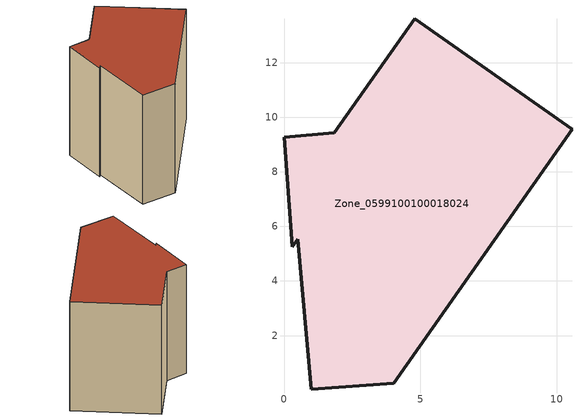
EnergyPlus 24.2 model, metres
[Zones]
Zone_0599100100018024
 floor ground (C_G): 1.85,9.43 4.79,13.63 10.56,9.57 4.03,0.25 1,0.02 0.5,5.54 0.3,5.25 0,9.27 z0
 wall outside (C_F): 0.3,5.25 0.5,5.54 1,0.02 4.03,0.25 10.56,9.57 4.79,13.63 1.85,9.43 0,9.27 0.3,5.25 z0:9.61
 roof outside (C_R): 0.5,5.54 1,0.02 4.03,0.25 10.56,9.57 4.79,13.63 1.85,9.43 0,9.27 0.3,5.25 z9.61
[BUILDING]
Pand.0599100100018024: North Axis=0; Terrain=City; Loads Convergence Tolerance Value=0.04; Temperature Convergence Tolerance Value=0.4; Solar Distribution=FullExterior; Maximum Number of Warmup Days=25; Minimum Number of Warmup Days=1
[Site:Location]
Rotterdam.The.Hague.AP_ZH_NLD Design_Conditions: Latitude=51.96; Longitude=4.45; Time Zone=1; Elevation=-4.5
[SITE:GROUNDTEMPERATURE:BUILDINGSURFACE]
18, 18, 18, 18, 18, 18, 18, 18, 18, 18, 18, 18
[MATERIAL] Thermal Absorptance=0.9; Solar Absorptance=0.7; Visible Absorptance=0.7
Name | Roughness | Thickness | Conductivity | Density | Specific Heat
G.TC.2015-2018 | MediumSmooth | 0.15 | 0.0428571 | 540 | 1210
F.TC.2015-2018 | Rough | 0.3 | 0.0666667 | 1920 | 840
R.TC.2015-2018 | MediumRough | 0.2 | 0.0333333 | 1500 | 1000
[CONSTRUCTION]
C_G: G.TC.2015-2018
C_F: F.TC.2015-2018
C_R: R.TC.2015-2018
[ZONE]
Zone_0599100100018024: Type=1; Multiplier=1; Ceiling Height=Autocalculate; Volume=Autocalculate; Floor Area=autocalculate; Part of Total Floor Area=Yes
[ZONEINFILTRATION:DESIGNFLOWRATE]
Infil_Zone_0599100100018024: Zone or ZoneList or Space or SpaceList=Zone_0599100100018024; Schedule=AlwaysOn; Design Flow Rate Calculation Method=Flow/Area; Flow Rate per Floor Area=0.0015; Constant Term Coefficient=1; Temperature Term Coefficient=0; Velocity Term Coefficient=0; Velocity Squared Term Coefficient=0
[HVACTEMPLATE:ZONE:IDEALLOADSAIRSYSTEM]
Zone_0599100100018024: Maximum Heating Supply Air Temperature=50; Minimum Cooling Supply Air Temperature=13; Maximum Heating Supply Air Humidity Ratio=0.0156; Minimum Cooling Supply Air Humidity Ratio=0.0077; Heating Limit=NoLimit; Cooling Limit=NoLimit; Dehumidification Control Type=ConstantSensibleHeatRatio; Cooling Sensible Heat Ratio=0.7; Dehumidification Setpoint=60; Humidification Control Type=None; Humidification Setpoint=30; Outdoor Air Method=None; Outdoor Air Flow Rate per Person=0.00944; Outdoor Air Flow Rate per Zone Floor Area=0; Outdoor Air Flow Rate per Zone=0; Demand Controlled Ventilation Type=None; Outdoor Air Economizer Type=NoEconomizer; Heat Recovery Type=None; Sensible Heat Recovery Effectiveness=0.7; Latent Heat Recovery Effectiveness=0.65
[ZONECONTROL:THERMOSTAT]
ThermostatControl_Zone_0599100100018024: Zone or ZoneList=Zone_0599100100018024; Control Type Schedule=DualSetpointControlType; Control 1=Thermostat_Zone_0599100100018024; Temperature Difference Between Cutout And Setpoint=0
[THERMOSTATSETPOINT:DUALSETPOINT]
Thermostat_Zone_0599100100018024: Heating Setpoint Temperature Schedule=HeatingSetpoint_Zone_0599100100018024; Cooling Setpoint Temperature Schedule=CoolingSetpoint_Zone_0599100100018024
[SCHEDULE:COMPACT]
HeatingSetpoint_Zone_0599100100018024: Through: 12/31, For: AllDays, Until: 24:00, 21
CoolingSetpoint_Zone_0599100100018024: Through: 12/31, For: AllDays, Until: 24:00, 24
DualSetpointControlType: Through: 12/31, For: AllDays, Until: 24:00, 4
AlwaysOn: Through: 12/31, For: AllDays, Until: 24:00, 1
